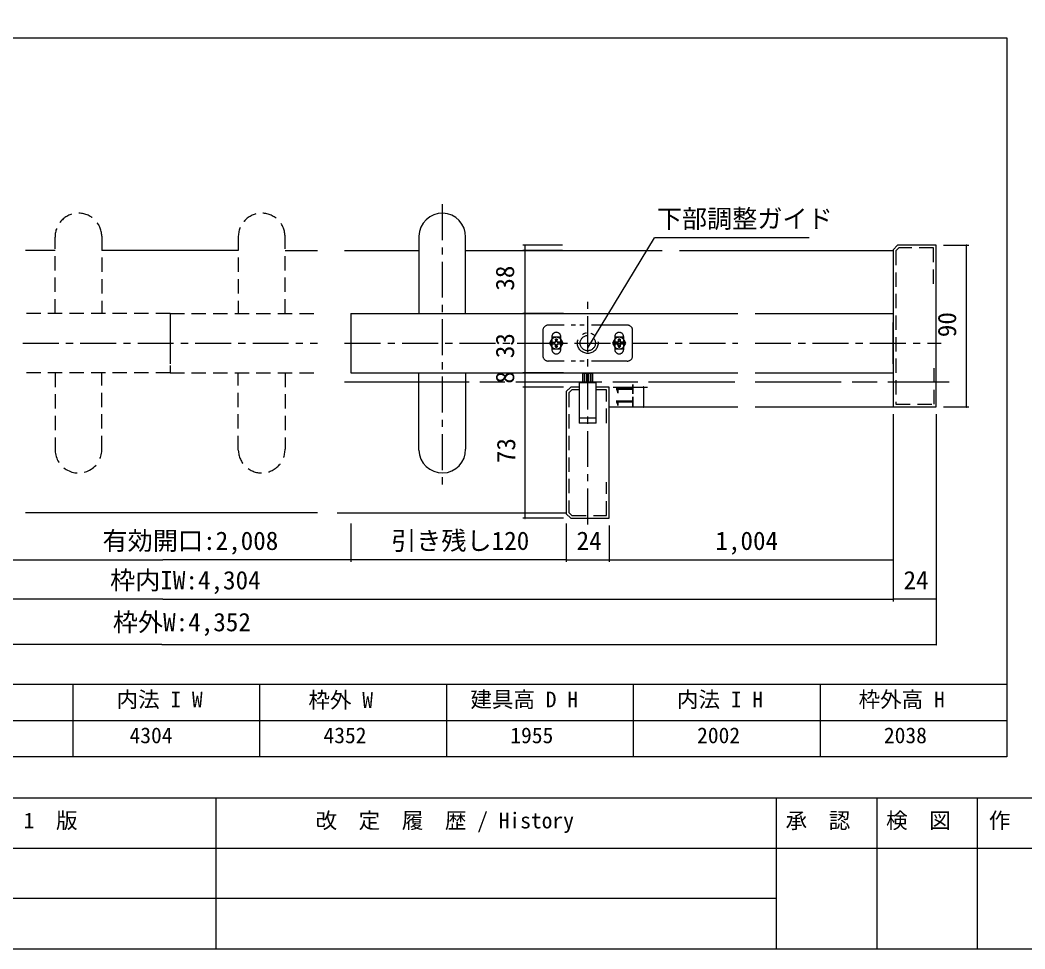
# Model space of a CAD drawing. Units: millimetres, scale not verified. Extents: x -800 to 800, y -554 to 554.
# Drawn here: x -397 to 162, y -554 to -37 of the extents above; entities that cross this region are included whole.
import ezdxf
from ezdxf.enums import TextEntityAlignment as Align

# ---------------------------------------------------------------- set-up
doc = ezdxf.new("R2010")
doc.units = ezdxf.units.MM
doc.header["$LTSCALE"] = 4
for name, pattern in [('CHAIN', [18.5, 12, -1.5, 3.5, -1.5]), ('CHAIN1', [8, 5, -1, 1, -1]), ('DOUBLE_CHAIN1', [8.8, 5, -1, 0.6, -0.6, 0.6, -1]), ('USER9', [3, 2, -1])]:
    doc.linetypes.add(name, pattern=pattern)
for name, color, linetype, lineweight in [('1-0', 7, 'Continuous', 25), ('1-3_0', 7, 'Continuous', 25), ('2-0', 7, 'Continuous', 25)]:
    doc.layers.add(name, color=color, linetype=linetype, lineweight=lineweight)
doc.styles.add('ＭＳ ゴシック', font='')
doc.styles.get('ＭＳ ゴシック').set_extended_font_data('MS Gothic')

msp = doc.modelspace()

# ---------------------------------------------------------------- linework, layer by layer
at = {"layer": '1-0'}
for p, q in [((152.147, -46.723), (-779.853, -46.723)), ((152.147, -46.723), (-779.853, -46.723)), ((152.147, -46.723), (-779.853, -46.723)), ((152.147, -46.723), (-779.853, -46.723)), ((152.147, -406.723), (152.147, -46.723)), ((152.147, -406.723), (152.147, -46.723)), ((152.147, -406.723), (-779.853, -406.723)), ((152.147, -406.723), (-779.853, -406.723)), ((152.147, -406.723), (-779.853, -406.723)), ((-288.448, -469.839), (-288.448, -553.839)), ((23.552, -469.839), (23.552, -553.839)), ((79.552, -469.839), (79.552, -553.839)), ((135.552, -469.839), (135.552, -553.839)), ((23.552, -525.839), (-476.448, -525.839))]:
    msp.add_line(p, q, dxfattribs=at)
at = {"layer": '1-3_0'}
for p, q in [((-368, -407), (-368, -447)), ((-264, -407), (-264, -447)), ((-160, -407), (-160, -447)), ((-56, -407), (-56, -447)), ((48, -407), (48, -447)), ((152, -407), (152, -447)), ((152, -427), (-780, -427)), ((152, -447), (-780, -447)), ((800, -470), (-800, -470)), ((800, -498), (-476, -498))]:
    msp.add_line(p, q, dxfattribs=at)
msp.add_lwpolyline([(-800, -554), (800, -554), (800, 554), (-800, 554)], close=True, dxfattribs=at)
at = {"layer": '2-0', "linetype": 'CHAIN1'}
for p, q in [((-162.31, -139.302), (-162.31, -299.055)), ((-81.31, -317.578), (-81.31, -191.84)), ((-395.871, -216.613), (-231.853, -216.613)), ((-216.68, -216.613), (2.213, -216.613)), ((11.828, -216.613), (115.463, -216.613))]:
    msp.add_line(p, q, dxfattribs=at)
at = {"layer": '2-0', "linetype": 'USER9'}
for p, q in [((-377.862, -200.113), (-377.862, -157.613)), ((-351.862, -156.998), (-351.862, -200.113)), ((-275.862, -156.998), (-275.862, -200.113)), ((-249.862, -200.113), (-249.862, -157.613)), ((111.211, -183.613), (111.211, -163.613)), ((-313.862, -200.113), (-394.883, -200.113)), ((-313.862, -200.113), (-313.862, -228.113)), ((-313.862, -200.113), (-231.853, -200.113)), ((-313.862, -205.113), (-313.862, -233.113)), ((-313.862, -233.113), (-394.883, -233.113)), ((-377.862, -233.113), (-377.862, -275.614)), ((-351.862, -276.229), (-351.862, -233.113)), ((-313.862, -233.113), (-231.853, -233.113)), ((-275.862, -276.229), (-275.862, -233.113)), ((-249.862, -233.113), (-249.862, -275.614)), ((111.519, -250.614), (111.519, -230.614)), ((-70.81, -312.614), (-70.81, -294.113))]:
    msp.add_line(p, q, dxfattribs=at)
at = {"layer": '2-0'}
for p, q in [((-175.31, -156.998), (-175.31, -200.113)), ((-149.31, -200.113), (-149.31, -157.613)), ((-95.435, -162.113), (-117.483, -162.113)), ((-116.233, -200.113), (-116.233, -162.113)), ((-81.31, -219.178), (-44.227, -157.908)), ((42.036, -157.908), (-44.227, -157.908)), ((88.711, -164.613), (91.211, -162.113)), ((116.711, -162.113), (130.776, -162.113)), ((129.526, -252.113), (129.526, -162.113)), ((-377.862, -165.113), (-394.434, -165.113)), ((-275.862, -165.113), (-351.862, -165.113)), ((-249.862, -165.113), (-231.853, -165.113)), ((-216.68, -165.113), (-175.31, -165.113)), ((-149.31, -165.113), (-39.798, -165.113)), ((-95.435, -165.113), (-117.483, -165.113)), ((-30.183, -165.113), (88.711, -165.113)), ((-213.31, -200.113), (-81.794, -200.113)), ((-213.31, -200.113), (-213.31, -233.113)), ((-94.81, -200.113), (-117.483, -200.113)), ((-95.435, -200.113), (-117.483, -200.113)), ((-94.81, -200.113), (-117.483, -200.113)), ((-116.233, -233.113), (-116.233, -200.113)), ((-81.794, -200.113), (2.213, -200.113)), ((11.828, -200.113), (88.711, -200.113)), ((88.711, -228.113), (88.711, -205.113)), ((-213.31, -233.113), (-80.857, -233.113)), ((-175.31, -276.229), (-175.31, -233.113)), ((-149.31, -233.113), (-149.31, -275.614)), ((-94.81, -233.113), (-117.483, -233.113)), ((-94.81, -233.113), (-117.483, -233.113)), ((-94.81, -233.113), (-117.483, -233.113)), ((-94.81, -233.113), (-117.483, -233.113)), ((-116.233, -241.113), (-116.233, -233.113)), ((-83.857, -238.116), (-83.857, -233.442)), ((-82.857, -238.116), (-82.857, -233.442)), ((-81.857, -238.116), (-81.857, -233.442)), ((-81.794, -233.113), (2.213, -233.113)), ((-80.857, -238.116), (-80.857, -233.442)), ((-79.857, -238.116), (-79.857, -233.442)), ((-78.857, -238.116), (-78.857, -233.442)), ((11.828, -233.113), (88.711, -233.113)), ((-86.06, -238.483), (-86.06, -258.483)), ((-86.06, -238.483), (-76.56, -238.483)), ((-76.56, -258.483), (-76.56, -238.483)), ((-94.81, -241.113), (-117.483, -241.113)), ((-94.81, -241.113), (-117.483, -241.113)), ((-116.233, -314.113), (-116.233, -241.113)), ((-93.31, -243.613), (-90.81, -241.113)), ((-93.31, -243.613), (-93.31, -311.613)), ((-86.06, -241.113), (-90.81, -241.113)), ((-86.06, -241.113), (-90.81, -241.113)), ((-86.06, -241.113), (-90.81, -241.113)), ((-86.06, -241.113), (-86.06, -261.113)), ((-69.31, -241.113), (-76.56, -241.113)), ((-76.56, -261.113), (-76.56, -241.113)), ((-67.087, -241.113), (-48.004, -241.113)), ((-50.228, -241.113), (-50.228, -252.113)), ((-69.31, -252.113), (2.213, -252.113)), ((11.828, -252.113), (88.711, -252.113)), ((88.711, -256.113), (88.711, -338.508)), ((88.711, -256.113), (88.711, -360.471)), ((88.711, -256.113), (88.711, -360.471)), ((112.711, -256.113), (112.711, -360.471)), ((112.711, -256.113), (112.711, -384.637)), ((116.711, -252.113), (130.776, -252.113)), ((-76.56, -258.483), (-86.06, -258.483)), ((-76.56, -261.113), (-86.06, -261.113)), ((-231.853, -311.113), (-394.434, -311.113)), ((-220.761, -311.113), (-195.402, -311.113)), ((-196.786, -311.113), (-93.31, -311.113)), ((-93.31, -311.613), (-90.81, -314.113)), ((-213.31, -317.113), (-213.31, -338.508)), ((-94.81, -314.113), (-117.483, -314.113)), ((-93.31, -317.113), (-93.31, -338.508)), ((-93.31, -317.113), (-93.31, -338.508)), ((-90.81, -314.113), (-69.31, -314.113)), ((-69.31, -318.113), (-69.31, -338.508)), ((-69.31, -318.113), (-69.31, -338.508)), ((-514.414, -337.258), (-317.862, -337.258)), ((-514.414, -337.258), (-317.862, -337.258)), ((-93.31, -337.258), (-317.862, -337.258)), ((-93.31, -337.258), (-317.862, -337.258)), ((-93.31, -337.258), (-69.31, -337.258)), ((-69.31, -337.258), (88.711, -337.258)), ((-317.862, -359.221), (-710.887, -359.221)), ((-317.862, -359.221), (88.711, -359.221)), ((112.711, -359.221), (88.711, -359.221)), ((-318.36, -384.481), (-734.887, -384.481)), ((-318.36, -384.481), (112.711, -384.481))]:
    msp.add_line(p, q, dxfattribs=at)
at = {"layer": '2-0', "linetype": 'DOUBLE_CHAIN1'}
for p, q in [((-59.31, -206.613), (-103.31, -206.613)), ((-106.31, -209.613), (-106.31, -223.614)), ((-56.31, -223.614), (-56.31, -209.613)), ((-101.31, -213.113), (-101.31, -220.113)), ((-99.713, -216.29), (-99.915, -216.089)), ((-99.335, -215.509), (-99.133, -215.71)), ((-99.133, -217.516), (-99.335, -217.718)), ((-98.487, -215.71), (-98.303, -216.106)), ((-98.286, -217.718), (-98.487, -217.516)), ((-97.907, -216.29), (-97.706, -216.089)), ((-97.907, -216.936), (-97.706, -217.138)), ((-96.31, -220.113), (-96.31, -213.113)), ((-66.31, -213.113), (-66.31, -220.113)), ((-64.713, -216.936), (-64.914, -217.138)), ((-64.713, -216.29), (-64.317, -216.106)), ((-64.133, -215.71), (-64.335, -215.509)), ((-64.335, -217.718), (-64.133, -217.516)), ((-63.285, -215.509), (-63.487, -215.71)), ((-62.705, -216.089), (-62.907, -216.29)), ((-62.907, -216.936), (-62.705, -217.138)), ((-61.31, -220.113), (-61.31, -213.113)), ((-59.31, -226.614), (-103.31, -226.614))]:
    msp.add_line(p, q, dxfattribs=at)
at = {"layer": '2-0', "linetype": 'CHAIN'}
msp.add_line((11.828, -238.116), (119.887, -238.116), dxfattribs=at)
at = {"layer": '2-0'}
for points in [[(112.711, -252.113), (112.711, -162.113), (91.211, -162.113)], [(88.711, -164.613), (88.711, -252.113), (112.711, -252.113)], [(-84.026, -238.483), (-84.026, -233.442), (-78.594, -233.442), (-78.594, -238.483)], [(-69.31, -314.113), (-69.31, -241.113), (-76.56, -241.113)]]:
    msp.add_lwpolyline(points, dxfattribs=at)
at = {"layer": '2-0', "linetype": 'USER9'}
for points in [[(111.211, -163.613), (91.832, -163.613), (90.211, -165.235), (90.211, -250.614), (111.211, -250.614)], [(-86.06, -242.613), (-90.189, -242.613), (-91.81, -244.235), (-91.81, -310.992), (-90.189, -312.614), (-70.81, -312.614)], [(-70.81, -261.113), (-70.81, -242.613), (-76.56, -242.613)]]:
    msp.add_lwpolyline(points, dxfattribs=at)
at = {"layer": '2-0', "linetype": 'DOUBLE_CHAIN1'}
for points in [[(-100.68, -219.852), (-96.94, -219.852), (-95.07, -216.613), (-96.94, -213.374), (-100.68, -213.374), (-102.55, -216.613)], [(-99.318, -216.106), (-99.133, -215.71), (-99.137, -215.544), (-99.275, -214.449), (-99.335, -215.509), (-99.519, -215.904)], [(-98.346, -218.778), (-98.286, -217.718), (-98.101, -217.323), (-98.303, -217.121), (-98.487, -217.516), (-98.483, -217.682)], [(-97.741, -216.286), (-96.644, -216.149), (-97.706, -216.089), (-98.101, -215.904), (-98.303, -216.106), (-97.907, -216.29)], [(-60.07, -216.613), (-61.94, -213.374), (-65.68, -213.374), (-67.55, -216.613), (-65.68, -219.852), (-61.94, -219.852)], [(-64.317, -217.121), (-64.713, -216.936), (-64.879, -216.941), (-65.976, -217.078), (-64.914, -217.138), (-64.519, -217.323)], [(-64.133, -215.71), (-64.137, -215.544), (-64.274, -214.449), (-64.335, -215.509), (-64.519, -215.904), (-64.317, -216.106)], [(-61.643, -216.149), (-62.705, -216.089), (-63.101, -215.904), (-63.302, -216.106), (-62.907, -216.29), (-62.741, -216.286)]]:
    msp.add_lwpolyline(points, close=True, dxfattribs=at)
for points in [[(-99.318, -216.106), (-99.713, -216.29), (-99.879, -216.286), (-100.977, -216.149), (-99.915, -216.089), (-99.519, -215.904)], [(-99.275, -218.778), (-99.335, -217.718), (-99.519, -217.323), (-99.915, -217.138), (-100.977, -217.078), (-99.879, -216.941), (-99.713, -216.936), (-99.915, -217.138)], [(-99.713, -216.936), (-99.318, -217.121), (-99.519, -217.323)], [(-99.318, -217.121), (-99.133, -217.516), (-99.137, -217.682), (-99.275, -218.778)], [(-98.101, -215.904), (-98.286, -215.509), (-98.346, -214.449), (-98.483, -215.544), (-98.487, -215.71), (-98.286, -215.509)], [(-98.303, -217.121), (-97.907, -216.936), (-97.741, -216.941), (-96.644, -217.078), (-97.706, -217.138), (-98.101, -217.323)], [(-64.519, -215.904), (-64.914, -216.089), (-65.976, -216.149), (-64.879, -216.286), (-64.713, -216.29), (-64.914, -216.089)], [(-64.317, -217.121), (-64.133, -217.516), (-64.137, -217.682), (-64.274, -218.778), (-64.335, -217.718), (-64.519, -217.323)], [(-63.302, -216.106), (-63.487, -215.71), (-63.483, -215.544), (-63.345, -214.449), (-63.285, -215.509), (-63.101, -215.904)], [(-61.643, -217.078), (-62.705, -217.138), (-63.101, -217.323), (-63.285, -217.718), (-63.345, -218.778), (-63.483, -217.682), (-63.487, -217.516), (-63.285, -217.718)], [(-63.487, -217.516), (-63.302, -217.121), (-63.101, -217.323)], [(-63.302, -217.121), (-62.907, -216.936), (-62.741, -216.941), (-61.643, -217.078)]]:
    msp.add_lwpolyline(points, dxfattribs=at)
at = {"layer": '2-0', "linetype": 'CHAIN'}
msp.add_lwpolyline([(-216.68, -238.116), (-195.402, -238.116), (2.213, -238.116)], dxfattribs=at)
at = {"layer": '2-0', "linetype": 'DOUBLE_CHAIN1'}
for radius in [5.75, 4.25]:
    msp.add_circle((-81.31, -216.613), radius, dxfattribs=at)
at = {"layer": '2-0', "linetype": 'USER9'}
for centre, start, end in [((-364.862, -157.306), 1.35522, 181.35522), ((-262.862, -157.306), 358.64478, 178.64478), ((-364.862, -275.921), 178.64478, 358.64478), ((-262.862, -275.921), 181.35522, 1.35522)]:
    msp.add_arc(centre, 13.004, start, end, dxfattribs=at)
at = {"layer": '2-0'}
for centre, radius, start, end in [((-162.31, -157.306), 13.004, 358.64478, 178.64478), ((-116.233, -162.113), 0.156, 90, 270), ((-116.233, -162.113), 0.156, 270, 90), ((129.526, -162.113), 0.156, 90, 270), ((129.526, -162.113), 0.156, 270, 90), ((-116.233, -200.113), 0.156, 90, 270), ((-116.233, -200.113), 0.156, 90, 270), ((-116.233, -200.113), 0.156, 270, 90), ((-116.233, -200.113), 0.156, 270, 90), ((-116.233, -233.113), 0.156, 90, 270), ((-116.233, -233.113), 0.156, 90, 270), ((-116.233, -233.113), 0.156, 270, 90), ((-116.233, -233.113), 0.156, 270, 90), ((-116.233, -241.113), 0.156, 90, 270), ((-116.233, -241.113), 0.156, 90, 270), ((-116.233, -241.113), 0.156, 270, 90), ((-116.233, -241.113), 0.156, 270, 90), ((-50.221, -241.113), 0.156, 90, 270), ((-50.221, -241.113), 0.156, 90, 270), ((-50.221, -241.113), 0.156, 270, 90), ((-50.221, -241.113), 0.156, 270, 90), ((-50.221, -252.113), 0.156, 90, 270), ((-50.221, -252.113), 0.156, 90, 270), ((-50.221, -252.113), 0.156, 270, 90), ((-50.221, -252.113), 0.156, 270, 90), ((129.526, -252.113), 0.156, 90, 270), ((129.526, -252.113), 0.156, 270, 90), ((-162.31, -275.921), 13.004, 181.35522, 1.35522), ((-116.233, -314.113), 0.156, 90, 270), ((-116.233, -314.113), 0.156, 270, 90), ((-93.31, -337.258), 0.156, 0, 180), ((-93.31, -337.258), 0.156, 0, 180), ((-93.31, -337.258), 0.156, 0, 180), ((-93.31, -337.258), 0.156, 0, 180), ((-93.31, -337.258), 0.156, 180, 0), ((-93.31, -337.258), 0.156, 180, 0), ((-93.31, -337.258), 0.156, 180, 0), ((-93.31, -337.258), 0.156, 180, 0), ((-69.31, -337.258), 0.156, 0, 180), ((-69.31, -337.258), 0.156, 0, 180), ((-69.31, -337.258), 0.156, 180, 0), ((-69.31, -337.258), 0.156, 180, 0), ((88.711, -337.258), 0.156, 0, 180), ((88.711, -337.258), 0.156, 180, 0), ((88.711, -359.221), 0.156, 0, 180), ((88.711, -359.221), 0.156, 0, 180), ((88.711, -359.221), 0.156, 180, 0), ((88.711, -359.221), 0.156, 180, 0), ((112.711, -359.221), 0.156, 0, 180), ((112.711, -359.221), 0.156, 180, 0), ((112.711, -384.481), 0.156, 0, 180), ((112.711, -384.481), 0.156, 180, 0)]:
    msp.add_arc(centre, radius, start, end, dxfattribs=at)
at = {"layer": '2-0', "linetype": 'DOUBLE_CHAIN1'}
for centre, radius, start, end in [((-103.31, -209.613), 3, 90, 180), ((-59.31, -209.613), 3, 0, 90), ((-98.81, -213.113), 2.5, 90, 180), ((-98.81, -213.113), 2.5, 0, 90), ((-63.81, -213.113), 2.5, 90, 180), ((-63.81, -213.113), 2.5, 0, 90), ((-98.81, -216.613), 3.25, 37.66427, 37.44941), ((-98.543, -216.613), 2.478, 169.19486, 190.80514), ((-98.81, -216.613), 1.118, 162.98773, 197.01227), ((-98.81, -216.883), 2.478, 90, 100.80514), ((-98.81, -216.613), 1.118, 72.98773, 107.01227), ((-98.81, -216.613), 1.118, 252.98773, 287.01227), ((-98.81, -216.883), 2.478, 79.19486, 90), ((-98.81, -216.613), 1.118, 342.98773, 17.01227), ((-99.078, -216.613), 2.478, 349.19486, 10.80514), ((-63.81, -216.613), 3.25, 37.66427, 37.44941), ((-63.542, -216.613), 2.478, 169.19486, 190.80514), ((-63.81, -216.613), 1.118, 162.98773, 197.01227), ((-63.81, -216.883), 2.478, 90, 100.80514), ((-63.81, -216.613), 1.118, 72.98773, 107.01227), ((-63.81, -216.613), 1.118, 252.98773, 287.01227), ((-63.81, -216.883), 2.478, 79.19486, 90), ((-63.81, -216.613), 1.118, 342.98773, 17.01227), ((-64.077, -216.613), 2.478, 349.19486, 10.80514), ((-103.31, -223.614), 3, 180, 270), ((-98.81, -220.113), 2.5, 180, 270), ((-98.81, -216.344), 2.478, 259.19486, 270), ((-98.81, -216.344), 2.478, 270, 280.80514), ((-98.81, -220.113), 2.5, 270, 0), ((-63.81, -220.113), 2.5, 180, 270), ((-63.81, -216.344), 2.478, 259.19486, 270), ((-63.81, -216.344), 2.478, 270, 280.80514), ((-63.81, -220.113), 2.5, 270, 0), ((-59.31, -223.614), 3, 270, 0)]:
    msp.add_arc(centre, radius, start, end, dxfattribs=at)

# ---------------------------------------------------------------- texts
at = {"layer": '1-0', "style": 'ＭＳ ゴシック'}
for s, p in [('第\u30001\u3000版', (-419.337, -489.524)), ('改\u3000定\u3000履\u3000歴 / History', (-232.854, -489.524)), ('承\u3000認', (28.847, -489.524)), ('検\u3000図', (84.794, -489.524)), ('作\u3000成', (142.018, -489.524))]:
    msp.add_text(s, height=8.798, dxfattribs=at).set_placement(p, align=Align.BOTTOM_LEFT)
at = {"layer": '1-3_0', "style": 'ＭＳ ゴシック'}
for s, p in [('内法 I W', (-343.653, -422.098)), ('枠外 W', (-236.833, -422.408)), ('建具高 D H', (-146.68, -422.098)), ('内法 I H', (-31.653, -422.098)), ('枠外高 H', (69.474, -422.098)), ('4352', (-228.431, -442.098)), ('2002', (-20.431, -442.098)), ('2038', (83.569, -442.098)), ('4304', (-336.431, -442.098)), ('1955', (-124.431, -442.098))]:
    msp.add_text(s, height=8.798, dxfattribs=at).set_placement(p, align=Align.BOTTOM_LEFT)
at = {"layer": '2-0', "style": 'ＭＳ ゴシック'}
for s, p in [('下部調整ガイド', (-42.873, -155.54)), ('有効開口:2,008', (-351.455, -334.89)), ('引き残し120', (-190.804, -334.89)), ('24', (-87.526, -334.89)), ('1,004', (-10.243, -334.89)), ('枠内IW:4,304', (-347.253, -356.853)), ('24', (94.495, -356.853)), ('枠外W:4,352', (-345.701, -380.198))]:
    msp.add_text(s, height=10.26, dxfattribs=at).set_placement(p, align=Align.BOTTOM_LEFT)
for s, p in [('38', (-119.226, -187.404)), ('90', (126.886, -213.329)), ('33', (-119.226, -225.018)), ('8', (-119.226, -239.21)), ('11', (-52.596, -252.829)), ('73', (-118.601, -283.485))]:
    msp.add_text(s, height=10.26, rotation=90, dxfattribs=at).set_placement(p, align=Align.BOTTOM_LEFT)

doc.saveas('drawing.dxf')
